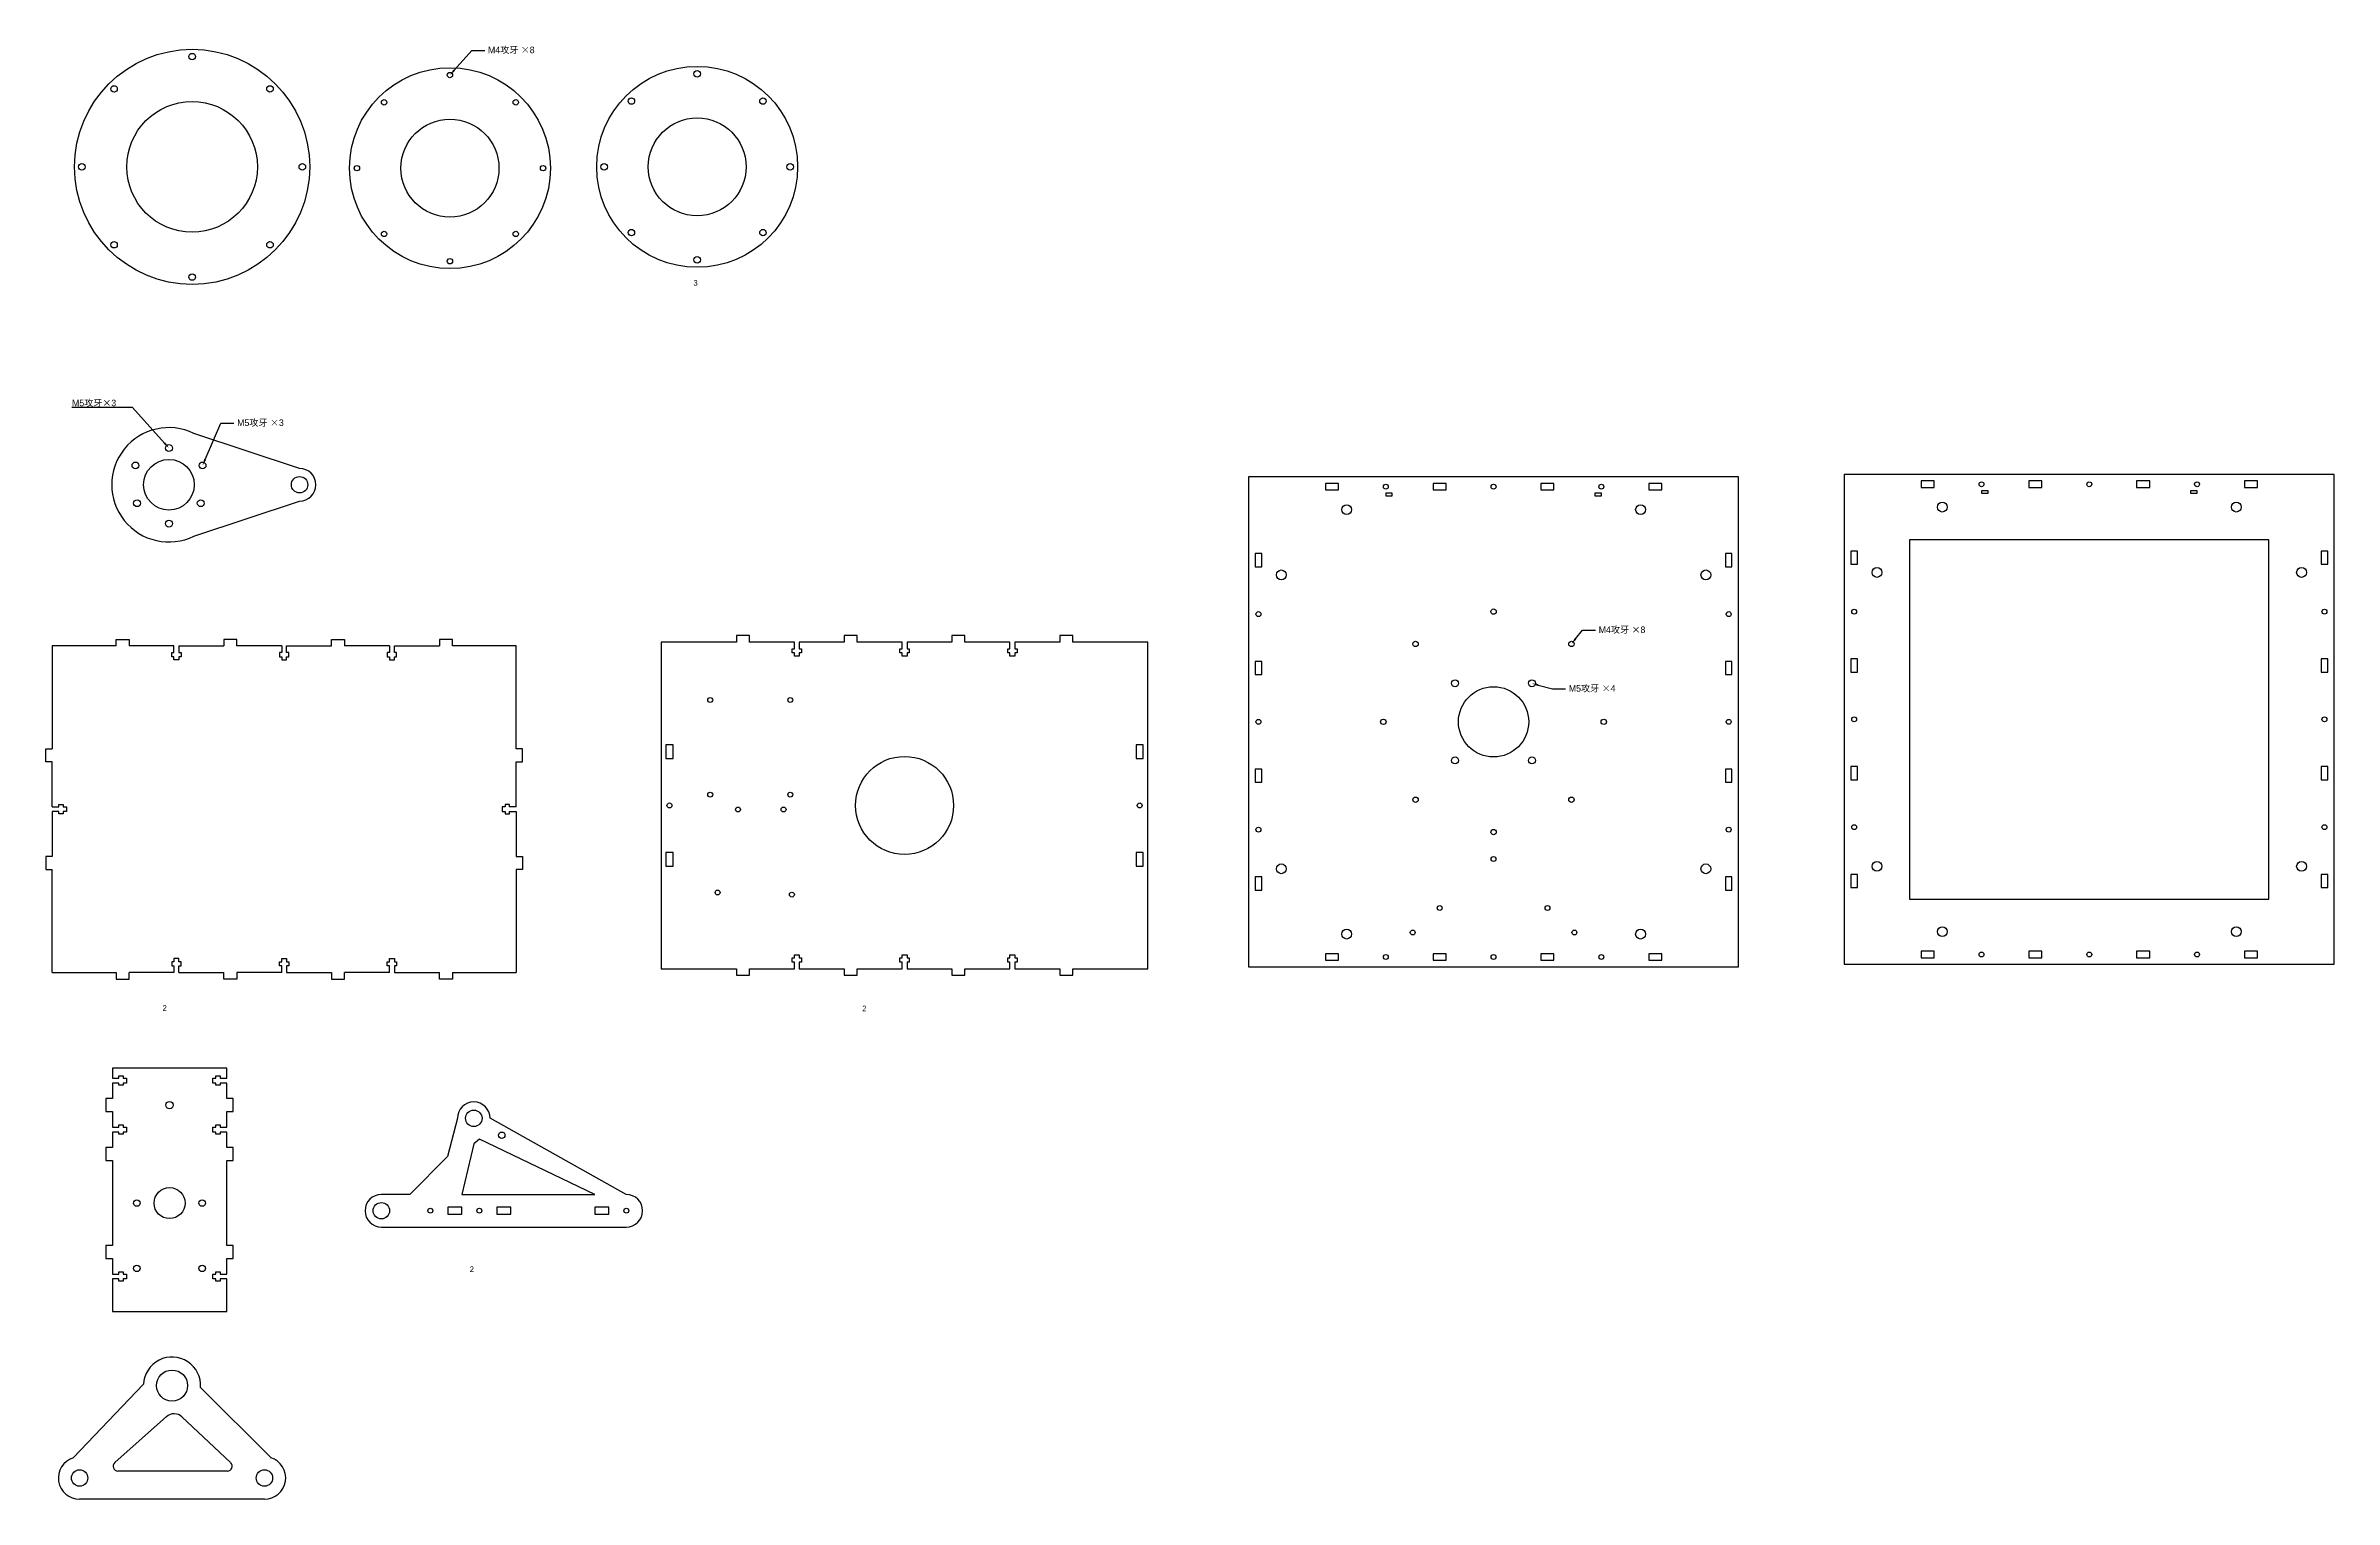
# Model space of a CAD drawing. Header units: millimetres. Extents: x 119 to 1541, y -1617 to 72.
# Drawn here: x 140 to 1541, y -818 to 72 of the extents above; entities that cross this region are included whole.
import ezdxf
from ezdxf import colors
from ezdxf.entities.mleader import LeaderData, LeaderLine
from ezdxf.math import Vec2, Vec3

# ---------------------------------------------------------------- set-up
doc = ezdxf.new("R2010")
doc.units = ezdxf.units.MM

msp = doc.modelspace()

# ---------------------------------------------------------------- linework, layer by layer
at = {"color": 7, "linetype": 'Continuous', "lineweight": 25}
for p, q in [((295.4, -186.9), (230.7, -165.5)), ((1176.6, -192.1), (876.6, -192.1)), ((876.6, -192.1), (876.6, -492.1)), ((931.6, -196.1), (923.6, -196.1)), ((923.6, -196.1), (923.6, -200.1)), ((931.6, -200.1), (931.6, -196.1)), ((997.6, -196.1), (989.6, -196.1)), ((989.6, -196.1), (989.6, -200.1)), ((997.6, -200.1), (997.6, -196.1)), ((1063.6, -196.1), (1055.6, -196.1)), ((1055.6, -196.1), (1055.6, -200.1)), ((1063.6, -200.1), (1063.6, -196.1)), ((1129.6, -196.1), (1121.6, -196.1)), ((1121.6, -196.1), (1121.6, -200.1)), ((1129.6, -200.1), (1129.6, -196.1)), ((1176.6, -492.1), (1176.6, -192.1)), ((1541.4, -190.6), (1241.4, -190.6)), ((1241.4, -190.6), (1241.4, -490.6)), ((1296.4, -194.5), (1288.4, -194.5)), ((1288.4, -194.5), (1288.4, -198.6)), ((1296.4, -198.6), (1296.4, -194.5)), ((1362.4, -194.5), (1354.4, -194.5)), ((1354.4, -194.5), (1354.4, -198.6)), ((1362.4, -198.6), (1362.4, -194.5)), ((1428.4, -194.5), (1420.4, -194.5)), ((1420.4, -194.5), (1420.4, -198.6)), ((1428.4, -198.6), (1428.4, -194.5)), ((1494.4, -194.5), (1486.4, -194.5)), ((1486.4, -194.5), (1486.4, -198.6)), ((1494.4, -198.6), (1494.4, -194.5)), ((1541.4, -490.6), (1541.4, -190.6)), ((230.7, -228.4), (295.4, -206.9)), ((923.6, -200.1), (931.6, -200.1)), ((964.6, -202.1), (960.6, -202.1)), ((960.6, -202.1), (960.6, -203.6)), ((960.6, -203.6), (964.6, -203.6)), ((964.6, -203.6), (964.6, -202.1)), ((989.6, -200.1), (997.6, -200.1)), ((1055.6, -200.1), (1063.6, -200.1)), ((1092.6, -202.1), (1088.6, -202.1)), ((1088.6, -202.1), (1088.6, -203.6)), ((1088.6, -203.6), (1092.6, -203.6)), ((1092.6, -203.6), (1092.6, -202.1)), ((1121.6, -200.1), (1129.6, -200.1)), ((1288.4, -198.6), (1296.4, -198.6)), ((1329.4, -200.6), (1325.4, -200.6)), ((1325.4, -200.6), (1325.4, -202.1)), ((1325.4, -202.1), (1329.4, -202.1)), ((1329.4, -202.1), (1329.4, -200.6)), ((1354.4, -198.6), (1362.4, -198.6)), ((1420.4, -198.6), (1428.4, -198.6)), ((1457.4, -200.6), (1453.4, -200.6)), ((1453.4, -200.6), (1453.4, -202.1)), ((1453.4, -202.1), (1457.4, -202.1)), ((1457.4, -202.1), (1457.4, -200.6)), ((1486.4, -198.6), (1494.4, -198.6)), ((1249.4, -237.5), (1245.4, -237.5)), ((1245.4, -237.5), (1245.4, -245.6)), ((1249.4, -245.6), (1249.4, -237.5)), ((1501.4, -230.6), (1281.4, -230.6)), ((1281.4, -230.6), (1281.4, -450.6)), ((1501.4, -450.6), (1501.4, -230.6)), ((1533.4, -237.5), (1533.4, -245.6)), ((1537.4, -237.5), (1533.4, -237.5)), ((1537.4, -245.6), (1537.4, -237.5)), ((884.6, -239.1), (880.6, -239.1)), ((880.6, -239.1), (880.6, -247.1)), ((880.6, -247.1), (884.6, -247.1)), ((884.6, -247.1), (884.6, -239.1)), ((1168.6, -239.1), (1168.6, -247.1)), ((1172.6, -239.1), (1168.6, -239.1)), ((1168.6, -247.1), (1172.6, -247.1)), ((1172.6, -247.1), (1172.6, -239.1)), ((1245.4, -245.6), (1249.4, -245.6)), ((1533.4, -245.6), (1537.4, -245.6)), ((183, -295.6), (183, -291.6)), ((183, -291.6), (191, -291.6)), ((191, -291.6), (191, -295.6)), ((249, -291.6), (249, -295.6)), ((257, -291.6), (249, -291.6)), ((257, -295.6), (257, -291.6)), ((315, -295.6), (315, -291.6)), ((315, -291.6), (323, -291.6)), ((323, -291.6), (323, -295.6)), ((381, -291.6), (381, -295.6)), ((389, -291.6), (381, -291.6)), ((389, -295.6), (389, -291.6)), ((516.9, -293.3), (516.9, -493.3)), ((562.9, -293.3), (516.9, -293.3)), ((562.9, -289.3), (562.9, -293.3)), ((570.9, -289.3), (562.9, -289.3)), ((570.9, -293.3), (570.9, -289.3)), ((598.4, -293.3), (570.9, -293.3)), ((598.4, -297.3), (598.4, -293.3)), ((601.4, -293.3), (601.4, -297.3)), ((628.9, -293.3), (601.4, -293.3)), ((628.9, -289.3), (628.9, -293.3)), ((636.9, -289.3), (628.9, -289.3)), ((636.9, -293.3), (636.9, -289.3)), ((664.4, -293.3), (636.9, -293.3)), ((664.4, -297.3), (664.4, -293.3)), ((667.4, -293.3), (667.4, -297.3)), ((694.9, -293.3), (667.4, -293.3)), ((694.9, -289.3), (694.9, -293.3)), ((702.9, -289.3), (694.9, -289.3)), ((702.9, -293.3), (702.9, -289.3)), ((730.4, -293.3), (702.9, -293.3)), ((730.4, -297.3), (730.4, -293.3)), ((733.4, -293.3), (733.4, -297.3)), ((760.9, -293.3), (733.4, -293.3)), ((760.9, -289.3), (760.9, -293.3)), ((768.9, -289.3), (760.9, -289.3)), ((768.9, -293.3), (768.9, -289.3)), ((814.9, -293.3), (768.9, -293.3)), ((814.9, -493.3), (814.9, -293.3)), ((144, -295.6), (144, -358.6)), ((183, -295.6), (144, -295.6)), ((218.5, -295.6), (191, -295.6)), ((217.1, -299.6), (218.5, -299.6)), ((217.1, -302.2), (217.1, -299.6)), ((218.5, -302.2), (217.1, -302.2)), ((218.5, -299.6), (218.5, -295.6)), ((218.5, -304.2), (218.5, -302.2)), ((221.5, -304.2), (218.5, -304.2)), ((221.5, -295.6), (221.5, -299.6)), ((221.5, -295.6), (249, -295.6)), ((221.5, -299.6), (222.8, -299.6)), ((221.5, -302.2), (221.5, -304.2)), ((222.8, -302.2), (221.5, -302.2)), ((222.8, -299.6), (222.8, -302.2)), ((284.5, -295.6), (257, -295.6)), ((284.5, -299.6), (283.1, -299.6)), ((283.1, -299.6), (283.1, -302.2)), ((283.1, -302.2), (284.5, -302.2)), ((284.5, -295.6), (284.5, -299.6)), ((284.5, -302.2), (284.5, -304.2)), ((284.5, -304.2), (287.5, -304.2)), ((287.5, -299.6), (287.5, -295.6)), ((287.5, -295.6), (315, -295.6)), ((288.8, -299.6), (287.5, -299.6)), ((287.5, -304.2), (287.5, -302.2)), ((287.5, -302.2), (288.8, -302.2)), ((288.8, -302.2), (288.8, -299.6)), ((350.5, -295.6), (323, -295.6)), ((350.5, -299.6), (349.1, -299.6)), ((349.1, -299.6), (349.1, -302.2)), ((349.1, -302.2), (350.5, -302.2)), ((350.5, -295.6), (350.5, -299.6)), ((350.5, -302.2), (350.5, -304.2)), ((350.5, -304.2), (353.5, -304.2)), ((353.5, -299.6), (353.5, -295.6)), ((353.5, -295.6), (381, -295.6)), ((354.8, -299.6), (353.5, -299.6)), ((353.5, -304.2), (353.5, -302.2)), ((353.5, -302.2), (354.8, -302.2)), ((354.8, -302.2), (354.8, -299.6)), ((428, -295.6), (389, -295.6)), ((428, -358.6), (428, -295.6)), ((597.1, -297.3), (598.4, -297.3)), ((597.1, -299.9), (597.1, -297.3)), ((598.4, -299.9), (597.1, -299.9)), ((598.4, -301.9), (598.4, -299.9)), ((601.4, -301.9), (598.4, -301.9)), ((601.4, -297.3), (602.8, -297.3)), ((601.4, -299.9), (601.4, -301.9)), ((602.8, -299.9), (601.4, -299.9)), ((602.8, -297.3), (602.8, -299.9)), ((663.1, -297.3), (664.4, -297.3)), ((663.1, -299.9), (663.1, -297.3)), ((664.4, -299.9), (663.1, -299.9)), ((664.4, -301.9), (664.4, -299.9)), ((667.4, -301.9), (664.4, -301.9)), ((667.4, -297.3), (668.8, -297.3)), ((667.4, -299.9), (667.4, -301.9)), ((668.8, -299.9), (667.4, -299.9)), ((668.8, -297.3), (668.8, -299.9)), ((729.1, -297.3), (730.4, -297.3)), ((729.1, -299.9), (729.1, -297.3)), ((730.4, -299.9), (729.1, -299.9)), ((730.4, -301.9), (730.4, -299.9)), ((733.4, -301.9), (730.4, -301.9)), ((733.4, -297.3), (734.8, -297.3)), ((733.4, -299.9), (733.4, -301.9)), ((734.8, -299.9), (733.4, -299.9)), ((734.8, -297.3), (734.8, -299.9)), ((880.6, -305.1), (880.6, -313.1)), ((884.6, -305.1), (880.6, -305.1)), ((884.6, -313.1), (884.6, -305.1)), ((1168.6, -305.1), (1168.6, -313.1)), ((1172.6, -305.1), (1168.6, -305.1)), ((1172.6, -313.1), (1172.6, -305.1)), ((1245.4, -303.5), (1245.4, -311.6)), ((1249.4, -303.5), (1245.4, -303.5)), ((1249.4, -311.6), (1249.4, -303.5)), ((1533.4, -303.5), (1533.4, -311.6)), ((1537.4, -303.5), (1533.4, -303.5)), ((1537.4, -311.6), (1537.4, -303.5)), ((880.6, -313.1), (884.6, -313.1)), ((1168.6, -313.1), (1172.6, -313.1)), ((1245.4, -311.6), (1249.4, -311.6)), ((1533.4, -311.6), (1537.4, -311.6)), ((140, -366.6), (140, -358.6)), ((140, -358.6), (144, -358.6)), ((432, -358.6), (428, -358.6)), ((432, -366.6), (432, -358.6)), ((524.1, -356.1), (519.7, -356.1)), ((519.7, -356.1), (519.7, -364.5)), ((524.1, -364.5), (524.1, -356.1)), ((812.1, -356.1), (807.7, -356.1)), ((807.7, -356.1), (807.7, -364.5)), ((812.1, -364.5), (812.1, -356.1)), ((144, -366.6), (140, -366.6)), ((144, -394.1), (144, -366.6)), ((428, -366.6), (432, -366.6)), ((428, -394.1), (428, -366.6)), ((519.7, -364.5), (524.1, -364.5)), ((807.7, -364.5), (812.1, -364.5)), ((884.6, -371.1), (880.6, -371.1)), ((880.6, -371.1), (880.6, -379.1)), ((884.6, -379.1), (884.6, -371.1)), ((1172.6, -371.1), (1168.6, -371.1)), ((1168.6, -371.1), (1168.6, -379.1)), ((1172.6, -379.1), (1172.6, -371.1)), ((1249.4, -369.5), (1245.4, -369.5)), ((1245.4, -369.5), (1245.4, -377.6)), ((1245.4, -377.6), (1249.4, -377.6)), ((1249.4, -377.6), (1249.4, -369.5)), ((1537.4, -369.5), (1533.4, -369.5)), ((1533.4, -369.5), (1533.4, -377.6)), ((1533.4, -377.6), (1537.4, -377.6)), ((1537.4, -377.6), (1537.4, -369.5)), ((880.6, -379.1), (884.6, -379.1)), ((1168.6, -379.1), (1172.6, -379.1)), ((144, -394.1), (148, -394.1)), ((144, -397.1), (144, -424.6)), ((148, -397.1), (144, -397.1)), ((148, -392.7), (150.6, -392.7)), ((148, -394.1), (148, -392.7)), ((148, -398.4), (148, -397.1)), ((150.6, -398.4), (148, -398.4)), ((150.6, -392.7), (150.6, -394.1)), ((150.6, -394.1), (152.6, -394.1)), ((150.6, -397.1), (150.6, -398.4)), ((152.6, -397.1), (150.6, -397.1)), ((152.6, -394.1), (152.6, -397.1)), ((421.4, -394.1), (419.4, -394.1)), ((419.4, -394.1), (419.4, -397.1)), ((419.4, -397.1), (421.4, -397.1)), ((424, -392.7), (421.4, -392.7)), ((421.4, -392.7), (421.4, -394.1)), ((421.4, -397.1), (421.4, -398.4)), ((421.4, -398.4), (424, -398.4)), ((424, -394.1), (424, -392.7)), ((428, -394.1), (424, -394.1)), ((424, -398.4), (424, -397.1)), ((424, -397.1), (428, -397.1)), ((428, -397.1), (428, -424.6)), ((140, -424.6), (140, -432.6)), ((144, -424.6), (140, -424.6)), ((140, -432.6), (144, -432.6)), ((144, -495.6), (144, -432.6)), ((428, -424.6), (432, -424.6)), ((432, -432.6), (428, -432.6)), ((428, -432.6), (428, -495.6)), ((432, -424.6), (432, -432.6)), ((524.1, -422.1), (519.7, -422.1)), ((519.7, -422.1), (519.7, -430.5)), ((519.7, -430.5), (524.1, -430.5)), ((524.1, -430.5), (524.1, -422.1)), ((812.1, -422.1), (807.7, -422.1)), ((807.7, -422.1), (807.7, -430.5)), ((807.7, -430.5), (812.1, -430.5)), ((812.1, -430.5), (812.1, -422.1)), ((884.6, -437.1), (880.6, -437.1)), ((880.6, -437.1), (880.6, -445.1)), ((880.6, -445.1), (884.6, -445.1)), ((884.6, -445.1), (884.6, -437.1)), ((1168.6, -437.1), (1168.6, -445.1)), ((1172.6, -437.1), (1168.6, -437.1)), ((1168.6, -445.1), (1172.6, -445.1)), ((1172.6, -445.1), (1172.6, -437.1)), ((1249.4, -435.5), (1245.4, -435.5)), ((1245.4, -435.5), (1245.4, -443.6)), ((1245.4, -443.6), (1249.4, -443.6)), ((1249.4, -443.6), (1249.4, -435.5)), ((1533.4, -435.5), (1533.4, -443.6)), ((1537.4, -435.5), (1533.4, -435.5)), ((1533.4, -443.6), (1537.4, -443.6)), ((1537.4, -443.6), (1537.4, -435.5)), ((1281.4, -450.6), (1501.4, -450.6)), ((218.5, -489), (217.1, -489)), ((217.1, -489), (217.1, -491.6)), ((221.5, -487), (218.5, -487)), ((218.5, -487), (218.5, -489)), ((221.5, -489), (221.5, -487)), ((222.8, -489), (221.5, -489)), ((222.8, -491.6), (222.8, -489)), ((283.1, -489), (284.5, -489)), ((283.1, -491.6), (283.1, -489)), ((284.5, -487), (287.5, -487)), ((284.5, -489), (284.5, -487)), ((287.5, -487), (287.5, -489)), ((287.5, -489), (288.8, -489)), ((288.8, -489), (288.8, -491.6)), ((349.1, -489), (350.5, -489)), ((349.1, -491.6), (349.1, -489)), ((350.5, -487), (353.5, -487)), ((350.5, -489), (350.5, -487)), ((353.5, -487), (353.5, -489)), ((353.5, -489), (354.8, -489)), ((354.8, -489), (354.8, -491.6)), ((597.1, -486.7), (598.4, -486.7)), ((597.1, -489.3), (597.1, -486.7)), ((598.4, -489.3), (597.1, -489.3)), ((598.4, -484.7), (601.4, -484.7)), ((598.4, -486.7), (598.4, -484.7)), ((598.4, -493.3), (598.4, -489.3)), ((601.4, -484.7), (601.4, -486.7)), ((601.4, -486.7), (602.8, -486.7)), ((601.4, -489.3), (601.4, -493.3)), ((602.8, -489.3), (601.4, -489.3)), ((602.8, -486.7), (602.8, -489.3)), ((663.1, -486.7), (664.4, -486.7)), ((663.1, -489.3), (663.1, -486.7)), ((664.4, -489.3), (663.1, -489.3)), ((664.4, -484.7), (667.4, -484.7)), ((664.4, -486.7), (664.4, -484.7)), ((664.4, -493.3), (664.4, -489.3)), ((667.4, -484.7), (667.4, -486.7)), ((667.4, -486.7), (668.8, -486.7)), ((667.4, -489.3), (667.4, -493.3)), ((668.8, -489.3), (667.4, -489.3)), ((668.8, -486.7), (668.8, -489.3)), ((729.1, -486.7), (730.4, -486.7)), ((729.1, -489.3), (729.1, -486.7)), ((730.4, -489.3), (729.1, -489.3)), ((730.4, -484.7), (733.4, -484.7)), ((730.4, -486.7), (730.4, -484.7)), ((730.4, -493.3), (730.4, -489.3)), ((733.4, -484.7), (733.4, -486.7)), ((733.4, -486.7), (734.8, -486.7)), ((733.4, -489.3), (733.4, -493.3)), ((734.8, -489.3), (733.4, -489.3)), ((734.8, -486.7), (734.8, -489.3)), ((923.6, -484.1), (923.6, -488.1)), ((931.6, -484.1), (923.6, -484.1)), ((923.6, -488.1), (931.6, -488.1)), ((931.6, -488.1), (931.6, -484.1)), ((989.6, -484.1), (989.6, -488.1)), ((997.6, -484.1), (989.6, -484.1)), ((989.6, -488.1), (997.6, -488.1)), ((997.6, -488.1), (997.6, -484.1)), ((1063.6, -484.1), (1055.6, -484.1)), ((1055.6, -484.1), (1055.6, -488.1)), ((1055.6, -488.1), (1063.6, -488.1)), ((1063.6, -488.1), (1063.6, -484.1)), ((1129.6, -484.1), (1121.6, -484.1)), ((1121.6, -484.1), (1121.6, -488.1)), ((1121.6, -488.1), (1129.6, -488.1)), ((1129.6, -488.1), (1129.6, -484.1)), ((1288.4, -482.5), (1288.4, -486.6)), ((1296.4, -482.5), (1288.4, -482.5)), ((1288.4, -486.6), (1296.4, -486.6)), ((1296.4, -486.6), (1296.4, -482.5)), ((1354.4, -482.5), (1354.4, -486.6)), ((1362.4, -482.5), (1354.4, -482.5)), ((1354.4, -486.6), (1362.4, -486.6)), ((1362.4, -486.6), (1362.4, -482.5)), ((1428.4, -482.5), (1420.4, -482.5)), ((1420.4, -482.5), (1420.4, -486.6)), ((1420.4, -486.6), (1428.4, -486.6)), ((1428.4, -486.6), (1428.4, -482.5)), ((1494.4, -482.5), (1486.4, -482.5)), ((1486.4, -482.5), (1486.4, -486.6)), ((1486.4, -486.6), (1494.4, -486.6)), ((1494.4, -486.6), (1494.4, -482.5)), ((144, -495.6), (183, -495.6)), ((183, -495.6), (183, -499.6)), ((183, -499.6), (191, -499.6)), ((218.5, -495.6), (191, -495.6)), ((191, -499.6), (191, -495.6)), ((217.1, -491.6), (218.5, -491.6)), ((218.5, -491.6), (218.5, -495.6)), ((221.5, -495.6), (221.5, -491.6)), ((221.5, -491.6), (222.8, -491.6)), ((221.5, -495.6), (249, -495.6)), ((249, -499.6), (249, -495.6)), ((257, -499.6), (249, -499.6)), ((284.5, -495.6), (257, -495.6)), ((257, -495.6), (257, -499.6)), ((284.5, -491.6), (283.1, -491.6)), ((284.5, -495.6), (284.5, -491.6)), ((287.5, -491.6), (287.5, -495.6)), ((288.8, -491.6), (287.5, -491.6)), ((287.5, -495.6), (315, -495.6)), ((315, -495.6), (315, -499.6)), ((315, -499.6), (323, -499.6)), ((350.5, -495.6), (323, -495.6)), ((323, -499.6), (323, -495.6)), ((350.5, -491.6), (349.1, -491.6)), ((350.5, -495.6), (350.5, -491.6)), ((353.5, -491.6), (353.5, -495.6)), ((354.8, -491.6), (353.5, -491.6)), ((353.5, -495.6), (381, -495.6)), ((381, -499.6), (381, -495.6)), ((389, -499.6), (381, -499.6)), ((389, -495.6), (428, -495.6)), ((389, -495.6), (389, -499.6)), ((516.9, -493.3), (562.9, -493.3)), ((562.9, -493.3), (562.9, -497.3)), ((562.9, -497.3), (570.9, -497.3)), ((570.9, -493.3), (598.4, -493.3)), ((570.9, -497.3), (570.9, -493.3)), ((601.4, -493.3), (628.9, -493.3)), ((628.9, -493.3), (628.9, -497.3)), ((628.9, -497.3), (636.9, -497.3)), ((636.9, -493.3), (664.4, -493.3)), ((636.9, -497.3), (636.9, -493.3)), ((667.4, -493.3), (694.9, -493.3)), ((694.9, -493.3), (694.9, -497.3)), ((694.9, -497.3), (702.9, -497.3)), ((702.9, -493.3), (730.4, -493.3)), ((702.9, -497.3), (702.9, -493.3)), ((733.4, -493.3), (760.9, -493.3)), ((760.9, -493.3), (760.9, -497.3)), ((760.9, -497.3), (768.9, -497.3)), ((768.9, -493.3), (814.9, -493.3)), ((768.9, -497.3), (768.9, -493.3)), ((876.6, -492.1), (1176.6, -492.1)), ((1241.4, -490.6), (1541.4, -490.6)), ((180.8, -554.3), (180.8, -560.3)), ((250.8, -554.3), (180.8, -554.3)), ((180.8, -560.3), (184.8, -560.3)), ((184.8, -558.9), (187.4, -558.9)), ((184.8, -560.3), (184.8, -558.9)), ((187.4, -558.9), (187.4, -560.3)), ((187.4, -560.3), (189.4, -560.3)), ((189.4, -560.3), (189.4, -563.3)), ((242.2, -560.3), (244.2, -560.3)), ((242.2, -563.3), (242.2, -560.3)), ((244.2, -558.9), (246.8, -558.9)), ((244.2, -560.3), (244.2, -558.9)), ((246.8, -558.9), (246.8, -560.3)), ((246.8, -560.3), (250.8, -560.3)), ((250.8, -560.3), (250.8, -554.3)), ((176.8, -572.8), (176.8, -580.8)), ((180.8, -572.8), (176.8, -572.8)), ((180.8, -563.3), (180.8, -572.8)), ((184.8, -563.3), (180.8, -563.3)), ((184.8, -564.6), (184.8, -563.3)), ((187.4, -564.6), (184.8, -564.6)), ((187.4, -563.3), (187.4, -564.6)), ((189.4, -563.3), (187.4, -563.3)), ((244.2, -563.3), (242.2, -563.3)), ((244.2, -564.6), (244.2, -563.3)), ((246.8, -564.6), (244.2, -564.6)), ((246.8, -563.3), (246.8, -564.6)), ((250.8, -563.3), (246.8, -563.3)), ((250.8, -572.8), (250.8, -563.3)), ((254.8, -572.8), (250.8, -572.8)), ((254.8, -580.8), (254.8, -572.8)), ((176.8, -580.8), (180.8, -580.8)), ((180.8, -580.8), (180.8, -590.3)), ((250.8, -580.8), (254.8, -580.8)), ((250.8, -590.3), (250.8, -580.8)), ((392.1, -584.9), (386.1, -608.2)), ((495.5, -631.5), (412.1, -584.9)), ((180.8, -590.3), (184.8, -590.3)), ((180.8, -593.3), (180.8, -602.8)), ((184.8, -593.3), (180.8, -593.3)), ((184.8, -588.9), (187.4, -588.9)), ((184.8, -590.3), (184.8, -588.9)), ((184.8, -594.6), (184.8, -593.3)), ((187.4, -594.6), (184.8, -594.6)), ((187.4, -588.9), (187.4, -590.3)), ((187.4, -590.3), (189.4, -590.3)), ((187.4, -593.3), (187.4, -594.6)), ((189.4, -593.3), (187.4, -593.3)), ((189.4, -590.3), (189.4, -593.3)), ((242.2, -590.3), (244.2, -590.3)), ((242.2, -593.3), (242.2, -590.3)), ((244.2, -593.3), (242.2, -593.3)), ((244.2, -588.9), (246.8, -588.9)), ((244.2, -590.3), (244.2, -588.9)), ((244.2, -594.6), (244.2, -593.3)), ((246.8, -594.6), (244.2, -594.6)), ((246.8, -588.9), (246.8, -590.3)), ((246.8, -590.3), (250.8, -590.3)), ((246.8, -593.3), (246.8, -594.6)), ((250.8, -593.3), (246.8, -593.3)), ((250.8, -602.8), (250.8, -593.3)), ((402.1, -600.5), (394.7, -631.5)), ((405.5, -597.6), (402.1, -600.5)), ((476.3, -631.5), (405.5, -597.6)), ((176.8, -602.8), (176.8, -610.8)), ((180.8, -602.8), (176.8, -602.8)), ((176.8, -610.8), (180.8, -610.8)), ((180.8, -610.8), (180.8, -662.8)), ((254.8, -602.8), (250.8, -602.8)), ((250.8, -610.8), (254.8, -610.8)), ((250.8, -662.8), (250.8, -610.8)), ((254.8, -610.8), (254.8, -602.8)), ((386.1, -608.2), (362.9, -631.5)), ((362.9, -631.5), (345.5, -631.5)), ((394.7, -639.3), (386.3, -639.3)), ((386.3, -639.3), (386.3, -643.7)), ((386.3, -643.7), (394.7, -643.7)), ((394.7, -631.5), (476.3, -631.5)), ((394.7, -643.7), (394.7, -639.3)), ((416.3, -639.3), (416.3, -643.7)), ((424.7, -639.3), (416.3, -639.3)), ((416.3, -643.7), (424.7, -643.7)), ((424.7, -643.7), (424.7, -639.3)), ((484.7, -639.3), (476.3, -639.3)), ((476.3, -639.3), (476.3, -643.7)), ((476.3, -643.7), (484.7, -643.7)), ((484.7, -643.7), (484.7, -639.3)), ((345.5, -651.5), (495.5, -651.5)), ((176.8, -662.8), (176.8, -670.8)), ((180.8, -662.8), (176.8, -662.8)), ((176.8, -670.8), (180.8, -670.8)), ((180.8, -670.8), (180.8, -680.3)), ((254.8, -662.8), (250.8, -662.8)), ((250.8, -670.8), (254.8, -670.8)), ((250.8, -680.3), (250.8, -670.8)), ((254.8, -670.8), (254.8, -662.8)), ((180.8, -680.3), (184.8, -680.3)), ((180.8, -683.3), (180.8, -703.3)), ((184.8, -683.3), (180.8, -683.3)), ((184.8, -678.9), (187.4, -678.9)), ((184.8, -680.3), (184.8, -678.9)), ((184.8, -684.6), (184.8, -683.3)), ((187.4, -684.6), (184.8, -684.6)), ((187.4, -678.9), (187.4, -680.3)), ((187.4, -680.3), (189.4, -680.3)), ((187.4, -683.3), (187.4, -684.6)), ((189.4, -683.3), (187.4, -683.3)), ((189.4, -680.3), (189.4, -683.3)), ((242.2, -680.3), (244.2, -680.3)), ((242.2, -683.3), (242.2, -680.3)), ((244.2, -683.3), (242.2, -683.3)), ((244.2, -678.9), (246.8, -678.9)), ((244.2, -680.3), (244.2, -678.9)), ((244.2, -684.6), (244.2, -683.3)), ((246.8, -684.6), (244.2, -684.6)), ((246.8, -678.9), (246.8, -680.3)), ((246.8, -680.3), (250.8, -680.3)), ((246.8, -683.3), (246.8, -684.6)), ((250.8, -683.3), (246.8, -683.3)), ((250.8, -703.3), (250.8, -683.3)), ((180.8, -703.3), (250.8, -703.3)), ((156.7, -792.8), (199.8, -747.8)), ((277.8, -792.7), (234.8, -749.7)), ((182.2, -795.8), (214, -767.6)), ((223.4, -767.8), (253.2, -795.8)), ((251.2, -801), (184.2, -801)), ((273.9, -818.2), (160.7, -818.2))]:
    msp.add_line(p, q, dxfattribs=at)
for centre, radius in [((229.6, -2.2), 72), ((229.6, 65.3), 2), ((387.5, -3), 61.5), ((538.9, -2.2), 61.5), ((538.9, 54.8), 2), ((181.8, 45.5), 2), ((277.3, 45.5), 2), ((387.5, 54), 1.65), ((229.6, -2.2), 40), ((347.2, 37.3), 1.65), ((427.8, 37.3), 1.65), ((498.6, 38.1), 2), ((579.2, 38.1), 2), ((387.5, -3), 30), ((538.9, -2.2), 30), ((162.1, -2.2), 2), ((297.1, -2.2), 2), ((330.5, -3), 1.65), ((444.5, -3), 1.65), ((481.9, -2.2), 2), ((595.9, -2.2), 2), ((347.2, -43.3), 1.65), ((427.8, -43.3), 1.65), ((498.6, -42.5), 2), ((579.2, -42.5), 2), ((181.8, -49.9), 2), ((277.3, -49.9), 2), ((229.6, -69.7), 2), ((387.5, -60), 1.65), ((538.9, -59.2), 2), ((215.4, -196.9), 15.5), ((215.4, -174.4), 2.1), ((194.9, -185.1), 2.1), ((236, -185.1), 2.1), ((295.4, -196.9), 5.03), ((1325.4, -196.6), 1.5), ((1391.4, -196.6), 1.5), ((1457.4, -196.6), 1.5), ((195.9, -208.2), 2.1), ((234.9, -208.2), 2.1), ((936.6, -212.1), 3), ((960.6, -198.1), 1.5), ((1026.6, -198.1), 1.5), ((1092.6, -198.1), 1.5), ((1116.6, -212.1), 3), ((1301.4, -210.6), 3), ((1481.4, -210.6), 3), ((215.4, -220.7), 2.1), ((896.6, -252.1), 3), ((1156.6, -252.1), 3), ((1261.4, -250.6), 3), ((1521.4, -250.6), 3), ((882.6, -276.1), 1.5), ((1026.6, -274.6), 1.65), ((1170.6, -276.1), 1.5), ((1247.4, -274.6), 1.5), ((1535.4, -274.6), 1.5), ((978.8, -294.4), 1.65), ((1074.3, -294.4), 1.65), ((1003, -318.5), 2.1), ((1026.6, -342.1), 21.5), ((1050.1, -318.5), 2.1), ((546.9, -328.7), 1.5), ((595.9, -328.7), 1.5), ((882.6, -342.1), 1.5), ((959.1, -342.1), 1.65), ((1094.1, -342.1), 1.65), ((1170.6, -342.1), 1.5), ((1247.4, -340.6), 1.5), ((1535.4, -340.6), 1.5), ((665.9, -393.3), 30), ((1003, -365.7), 2.1), ((1050.1, -365.7), 2.1), ((521.9, -393.3), 1.5), ((546.9, -386.7), 1.5), ((595.9, -386.7), 1.5), ((809.9, -393.3), 1.5), ((978.8, -389.8), 1.65), ((1074.3, -389.8), 1.65), ((563.9, -395.8), 1.5), ((591.8, -395.8), 1.5), ((1247.4, -406.6), 1.5), ((1535.4, -406.6), 1.5), ((882.6, -408.1), 1.5), ((1026.6, -409.6), 1.65), ((1170.6, -408.1), 1.5), ((896.6, -432.1), 3), ((1026.6, -426.1), 1.5), ((1156.6, -432.1), 3), ((1261.4, -430.6), 3), ((1521.4, -430.6), 3), ((551.4, -446.6), 1.5), ((596.9, -447.9), 1.5), ((993.6, -456.1), 1.5), ((1059.6, -456.1), 1.5), ((936.6, -472.1), 3), ((977.1, -471.1), 1.5), ((1076.1, -471.1), 1.5), ((1116.6, -472.1), 3), ((1301.4, -470.6), 3), ((1481.4, -470.6), 3), ((960.6, -486.1), 1.5), ((1026.6, -486.1), 1.5), ((1092.6, -486.1), 1.5), ((1325.4, -484.6), 1.5), ((1391.4, -484.6), 1.5), ((1457.4, -484.6), 1.5), ((215.8, -576.8), 2.25), ((402.1, -584.9), 5.04), ((419.2, -595.3), 2), ((215.8, -636.8), 9.5), ((195.8, -636.8), 2), ((235.8, -636.8), 2), ((345.5, -641.5), 5.03), ((375.5, -641.5), 1.5), ((405.5, -641.5), 1.5), ((495.5, -641.5), 1.5), ((195.8, -676.8), 2), ((235.8, -676.8), 2), ((217.3, -748.6), 9.53), ((160.7, -805.2), 5.03), ((273.9, -805.2), 5.03)]:
    msp.add_circle(centre, radius, dxfattribs=at)
for centre, radius, start, end in [((215.4, -196.9), 35, 64.0555, 295.9445), ((295.4, -196.9), 10, 270, 90), ((402.1, -584.9), 10, 0, 180), ((345.5, -641.5), 10, 90, 270), ((495.5, -641.5), 10, 270, 90), ((217.3, -748.6), 17.5, 356.2431, 177.3155), ((218.6, -772.9), 7, 46.738, 131.5177), ((160.7, -805.2), 13, 108.0004, 270), ((184.2, -798), 3, 131.5177, 270), ((251.2, -798), 3, 270, 46.738), ((273.9, -805.2), 13, 270, 72.5096)]:
    msp.add_arc(centre, radius, start, end, dxfattribs=at)

# ---------------------------------------------------------------- texts
at = {"char_height": 3.5, "attachment_point": 1}
for s, insert in [('3', (536.6, -71.5)), ('2', (211.5, -515.6)), ('2', (640, -515.9)), ('2', (399.6, -675.6))]:
    msp.add_mtext_dynamic_manual_height_columns(s, width=42.54, gutter_width=17.5, heights=[0], dxfattribs=dict(at, insert=insert))

# ---------------------------------------------------------------- leaders
ml = msp.add_multileader_mtext('Standard')
ml.set_content('M4{\\fSimSun|b0|i0|c134|p2;攻牙} {\\fSimSun|b0|i0|c134|p2;×}8', color=256)
ml.set_leader_properties()
ml.build(insert=Vec2(0, 0))
ml.multileader.update_dxf_attribs({"text_right_attachment_type": 6})
ctx = ml.context
ctx.base_point, ctx.plane_origin = Vec3(408.8, 69.1), Vec3(387.5, 54)
ctx.right_attachment = 6
notes = []
notes.append((ctx, [(0, (1, 1, 0), (400.8, 69.1), (1, 0), 8, [(0, [(387.5, 54)], 0, [])])]))
ctx.mtext.insert, ctx.mtext.flow_direction = Vec3(410.8, 71.4), 5
ml = msp.add_multileader_mtext('Standard')
ml.set_content('M5{\\fSimSun|b0|i0|c134|p2;攻牙×}3', color=256)
ml.set_leader_properties()
ml.build(insert=Vec2(0, 0))
ml.multileader.update_dxf_attribs({"text_right_attachment_type": 6})
ctx = ml.context
ctx.base_point, ctx.plane_origin = Vec3(153.4, -147.1), Vec3(215.4, -174.4)
ctx.right_attachment, ctx.text_align_type = 6, 2
notes.append((ctx, [(0, (1, 1, 0), (193.1, -149.6), (-1, 0), 8, [(0, [(215.4, -174.4)], 0, [])])]))
ctx.mtext.insert, ctx.mtext.alignment, ctx.mtext.flow_direction = Vec3(183.1, -144.8), 3, 5
ml = msp.add_multileader_mtext('Standard')
ml.set_content('M5{\\fSimSun|b0|i0|c134|p2;攻牙} {\\fSimSun|b0|i0|c134|p2;×}3', color=256)
ml.set_leader_properties()
ml.build(insert=Vec2(0, 0))
ml.multileader.update_dxf_attribs({"text_right_attachment_type": 6})
ctx = ml.context
ctx.base_point, ctx.plane_origin = Vec3(255.2, -159.1), Vec3(236, -185.1)
ctx.right_attachment = 6
notes.append((ctx, [(0, (1, 1, 0), (247.2, -159.1), (1, 0), 8, [(0, [(236, -185.1)], 0, [])])]))
ctx.mtext.insert, ctx.mtext.flow_direction = Vec3(257.2, -156.9), 5
ml = msp.add_multileader_mtext('Standard')
ml.set_content('M4{\\fSimSun|b0|i0|c134|p2;攻牙} {\\fSimSun|b0|i0|c134|p2;×}8', color=256)
ml.set_leader_properties()
ml.build(insert=Vec2(0, 0))
ml.multileader.update_dxf_attribs({"text_right_attachment_type": 6})
ctx = ml.context
ctx.base_point, ctx.plane_origin = Vec3(1089, -285.9), Vec3(1074.3, -294.4)
ctx.right_attachment = 6
notes.append((ctx, [(0, (1, 1, 0), (1081, -285.9), (1, 0), 8, [(0, [(1074.3, -294.4)], 0, [])])]))
ctx.mtext.insert, ctx.mtext.flow_direction = Vec3(1091, -283.7), 5
ml = msp.add_multileader_mtext('Standard')
ml.set_content('M5{\\fSimSun|b0|i0|c134|p2;攻牙} {\\fSimSun|b0|i0|c134|p2;×}4', color=256)
ml.set_leader_properties()
ml.build(insert=Vec2(0, 0))
ml.multileader.update_dxf_attribs({"text_right_attachment_type": 6})
ctx = ml.context
ctx.base_point, ctx.plane_origin = Vec3(1070.7, -321.9), Vec3(1050.1, -318.5)
ctx.right_attachment = 6
notes.append((ctx, [(0, (1, 1, 0), (1062.7, -321.9), (1, 0), 8, [(0, [(1050.1, -318.5)], 0, [])])]))
ctx.mtext.insert, ctx.mtext.flow_direction = Vec3(1072.7, -319.6), 5
for ctx, leaders in notes:
    for number, flags, end, landing, length, lines in leaders:
        leader = LeaderData()
        leader.index, (leader.has_last_leader_line, leader.has_dogleg_vector, leader.attachment_direction) = number, flags
        leader.last_leader_point, leader.dogleg_vector, leader.dogleg_length = Vec3(end), Vec3(landing), length
        for number, points, colour, breaks in lines:
            line = LeaderLine()
            line.index, line.vertices, line.color, line.breaks = number, Vec3.list(points), colors.encode_raw_color(colour), breaks
            leader.lines.append(line)
        ctx.leaders.append(leader)

doc.saveas('drawing.dxf')
